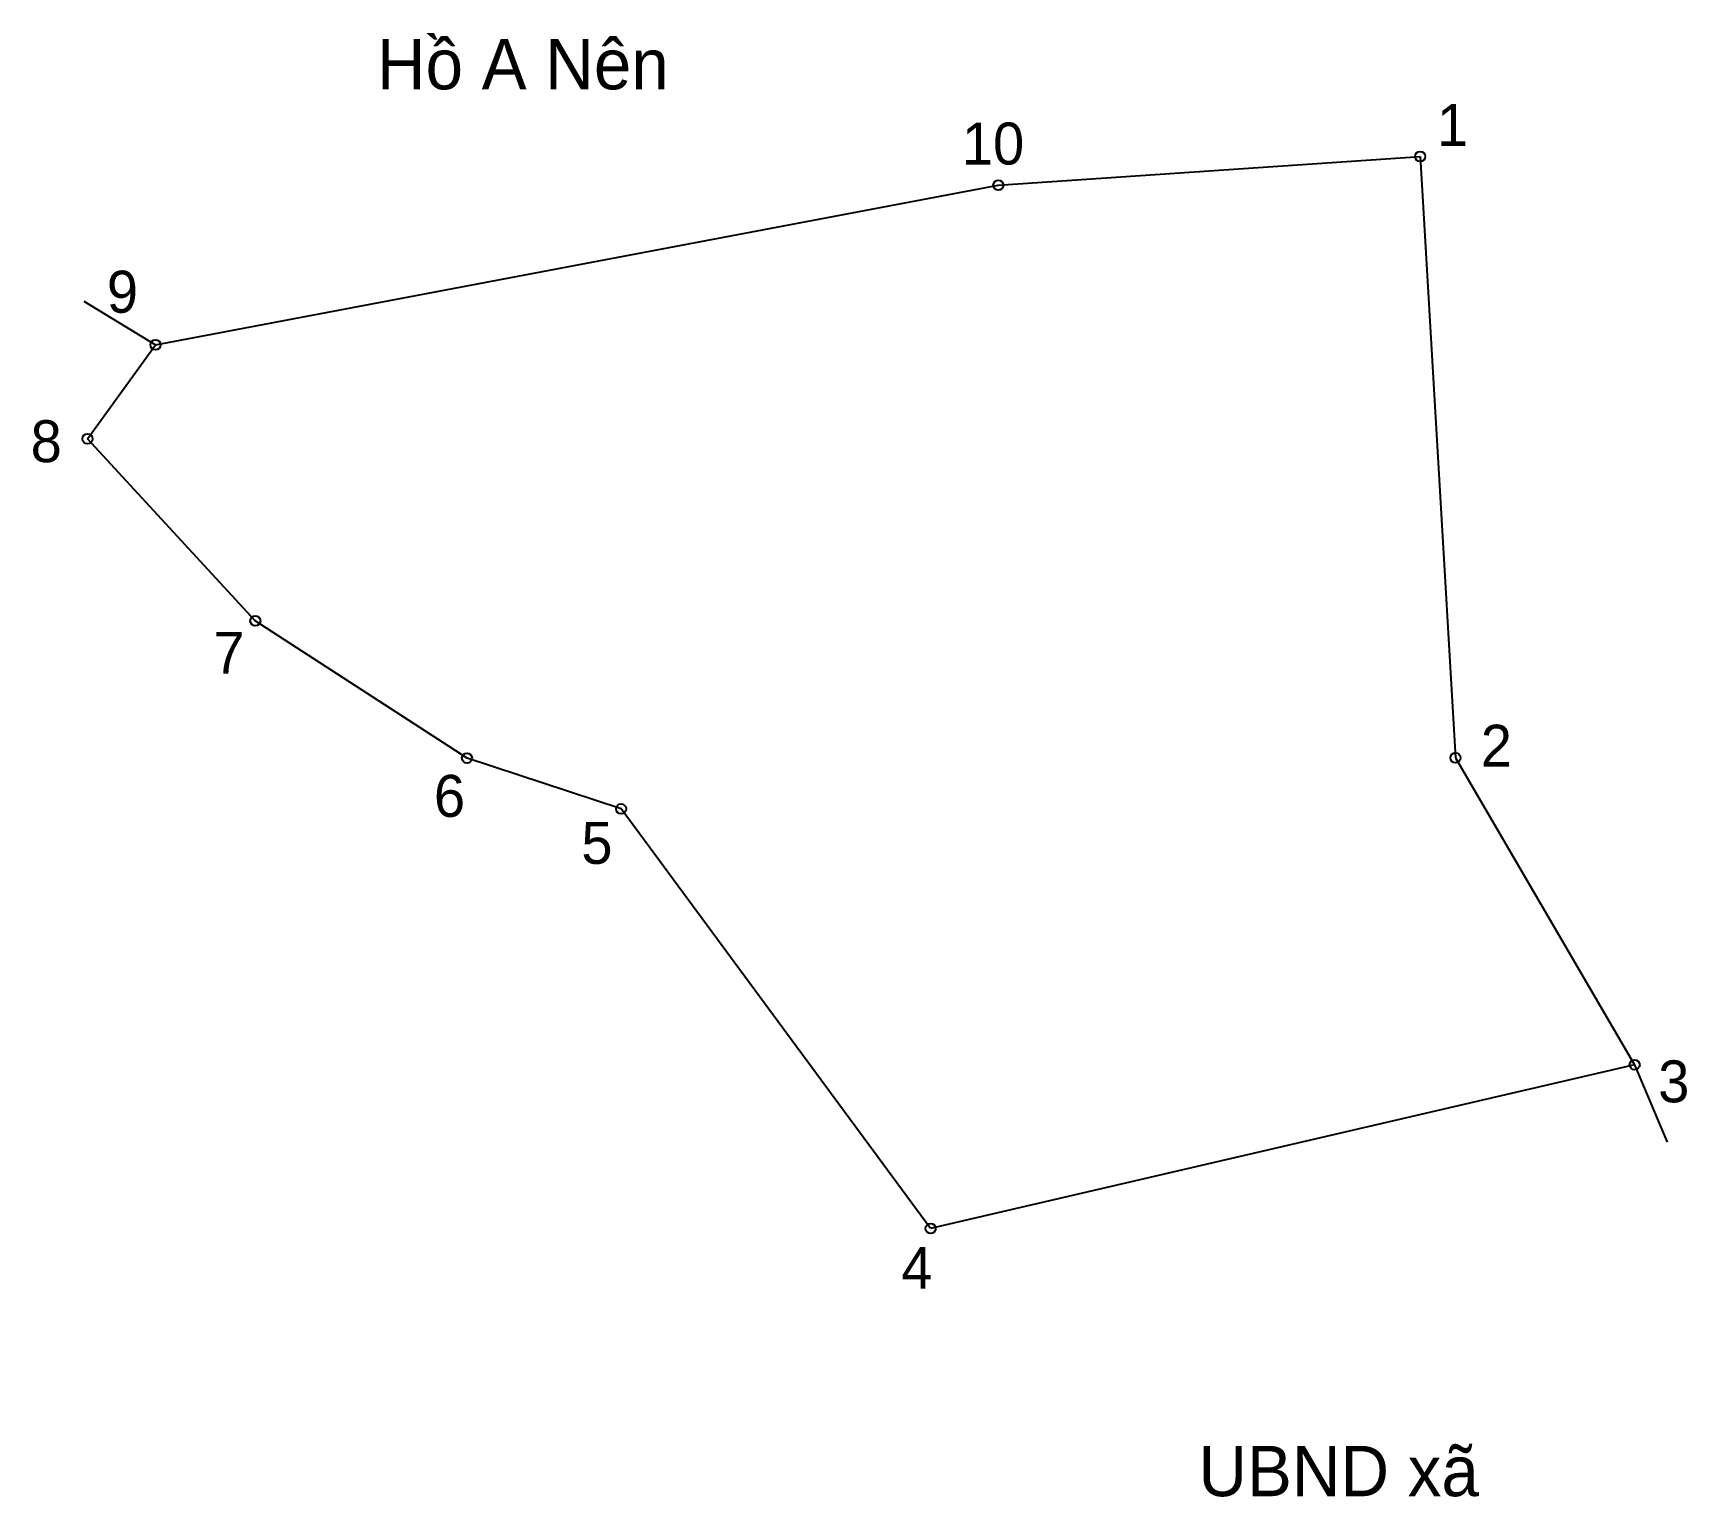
# Model space of a CAD drawing. Extents: x 547548.9 to 547633.7, y 1825043.4 to 1825118.4.
import ezdxf

# ---------------------------------------------------------------- set-up
doc = ezdxf.new("R2010")
doc.units = 0
for name, color, linetype in [('CanhThua', 7, 'Continuous'), ('MocDinhThua', 7, 'Continuous'), ('RauThua', 7, 'Continuous'), ('SoHieuDinhThua', 7, 'Continuous'), ('TenChuLanCan', 7, 'Continuous')]:
    doc.layers.add(name, color=color, linetype=linetype)

msp = doc.modelspace()

# ---------------------------------------------------------------- linework, layer by layer
at = {"layer": 'CanhThua'}
for p, q in [((547598.408, 1825110.655), (547620.032, 1825112.122)), ((547620.032, 1825112.122), (547621.837, 1825081.305)), ((547555.206, 1825102.471), (547598.408, 1825110.655)), ((547551.718, 1825097.659), (547555.206, 1825102.471)), ((547560.32, 1825088.329), (547551.718, 1825097.659)), ((547571.172, 1825081.294), (547560.32, 1825088.329)), ((547579.07, 1825078.687), (547571.172, 1825081.294)), ((547621.837, 1825081.305), (547631.026, 1825065.576)), ((547594.938, 1825057.186), (547579.07, 1825078.687)), ((547631.026, 1825065.576), (547594.938, 1825057.186))]:
    msp.add_line(p, q, dxfattribs=at)
at = {"layer": 'MocDinhThua'}
for centre in [(547620.032, 1825112.122), (547598.408, 1825110.655), (547555.206, 1825102.471), (547551.718, 1825097.659), (547560.32, 1825088.329), (547571.172, 1825081.294), (547621.837, 1825081.305), (547579.07, 1825078.687), (547631.026, 1825065.576), (547594.938, 1825057.186)]:
    msp.add_circle(centre, 0.258, dxfattribs=at)
at = {"layer": 'RauThua'}
for p, q in [((547551.525, 1825104.718), (547555.206, 1825102.471)), ((547631.026, 1825065.576), (547632.686, 1825061.617))]:
    msp.add_line(p, q, dxfattribs=at)

# ---------------------------------------------------------------- texts
at = {"layer": 'SoHieuDinhThua'}
for s, height, p in [('1', 2.15, (547620.894, 1825112.66)), ('10', 2.1498, (547596.537, 1825111.712)), ('9', 2.15, (547552.71, 1825104.119)), ('8', 2.15, (547548.803, 1825096.458)), ('7', 2.15, (547558.167, 1825085.611)), ('2', 2.15, (547623.139, 1825080.852)), ('6', 2.15, (547569.476, 1825078.281)), ('5', 2.15, (547577.034, 1825075.871)), ('3', 2.15, (547632.233, 1825063.65)), ('4', 2.15, (547593.432, 1825054.094))]:
    msp.add_text(s, height=height, dxfattribs=at).set_placement(p)
at = {"layer": 'TenChuLanCan'}
for s, p in [('Hồ A Nên', (547566.558, 1825115.567)), ('UBND xã', (547608.663, 1825043.465))]:
    msp.add_text(s, height=2.5797, dxfattribs=at).set_placement(p)

doc.saveas('drawing.dxf')
